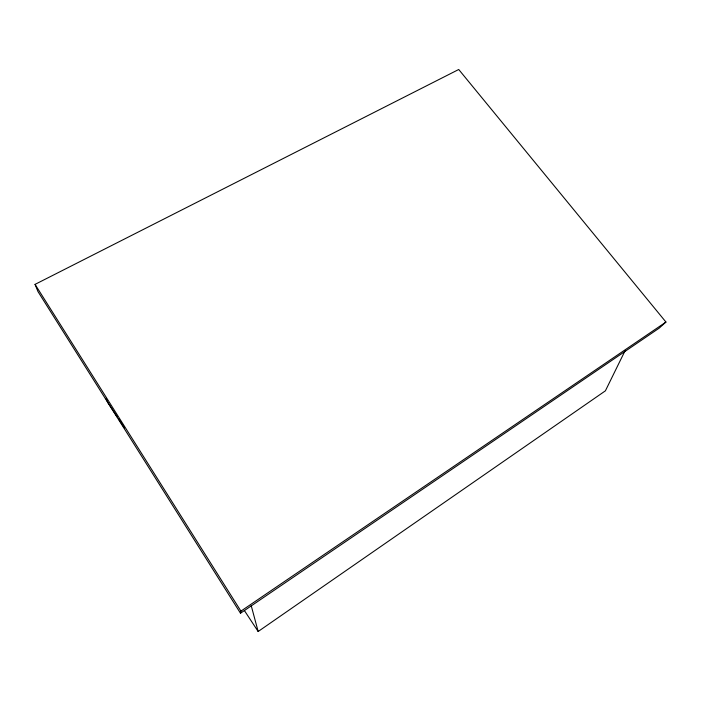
<?xml version="1.0" encoding="UTF-8"?>
<svg xmlns="http://www.w3.org/2000/svg" width="701" height="701" viewBox="0 0 701 701"><rect width="100%" height="100%" fill="white"/><g stroke="black" fill="none" stroke-linecap="round" stroke-linejoin="round"><path stroke-width="1.05" d="M240.478 613.226L240.925 611.132L665.95 322.048L458.726 69.495L35.05 284.378L37.985 291.59L240.478 613.226L659.247 328.103L665.95 322.048M625.047 350.789L605.392 390.834L258.161 631.505L244.369 610.501M117.251 416.929L107.656 402.313L105.912 398.326M118.443 418.751L124.445 427.882M35.05 284.378L240.925 611.132M251.212 605.638L258.161 631.505"/></g></svg>
